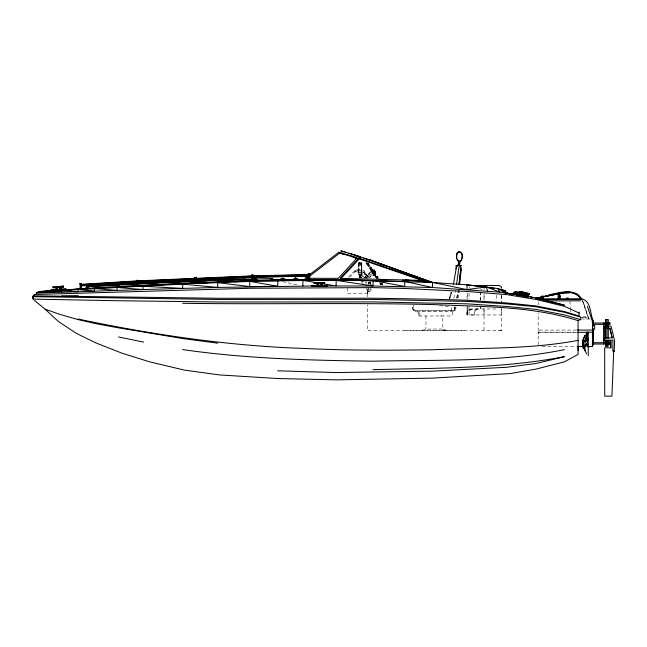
<?xml version="1.0" encoding="UTF-8"?>
<svg xmlns="http://www.w3.org/2000/svg" width="647" height="647" viewBox="0 0 647 647"><rect width="100%" height="100%" fill="white"/><g stroke="black" fill="none" stroke-linecap="round" stroke-linejoin="round"><path stroke-width="0.49" stroke-dasharray="3.23 2.43" d="M501.619 309.015L501.619 314.952L467.045 314.96L467.037 306.856M467.045 299.027L467.045 293.148M471.105 314.96L474.453 314.96L475.019 310.366L477.898 308.975L468.865 309.331L467.514 310.342L467.037 311.757L467.045 314.96L467.522 310.342L470.515 308.975L496.37 308.967M484.005 330.366L484.013 308.587M484.021 299.674L484.021 294.725M484.021 289.775L484.029 286.807M446.381 330.382L442.783 329.064L442.823 315.971M538.183 344.851L538.183 332.162L576.477 332.146M576.469 332.412L538.183 332.429L538.175 312.897M364.819 277.571L371.152 271.449L370.925 270.025L371.912 269.799L375.341 271.4L375.106 276.123L375.891 275.59L375.341 271.4L371.629 269.387L370.852 269.92L371.152 271.449L373.788 275.29L375.106 276.123L375.818 275.485L375.341 271.4L371.702 269.492L370.852 269.92L374.823 275.711L375.891 275.59L375.034 276.018L373.788 275.29L369.429 277.474M359.918 274.595L359.352 277.417L359.764 274.595L360.84 274.595L360.913 276.843L360.816 277.417L360.096 274.595L359.789 277.417M538.183 332.429L538.183 334.006M358.802 264.68L358.867 262.933L361.73 262.933C354.265 264.348 363.193 260.272 361.73 264.655L361.73 262.836L358.867 262.836L358.875 274.441L361.73 274.441L361.794 265.351L361.73 263.741L358.867 263.741L358.802 274.417C358.551 276.059 363.266 275.258 361.544 273.535L361.794 264.712L358.802 264.68L358.875 273.746L361.794 273.738L361.794 264.712M360.306 276.843L360.508 274.595L360.533 276.843L361.544 277.417L360.864 276.843L360.8 274.595L360.306 277.417L360.306 274.595L360.614 277.159L361.252 277.417L360.913 276.843L359.692 276.843L359.805 274.595L359.692 276.843L359.061 277.417L359.716 277.159M359.692 276.843L359.805 274.595M372.955 270.689L373.554 271.578L374.184 271.125L373.966 270.373L372.955 270.689L373.19 270.357M360.533 276.843L360.686 274.595L361.252 277.417M358.867 264.663L358.802 265.416L361.794 265.407L361.544 273.535M371.499 289.856L367.981 293.398L367.253 292.767L370.666 289.387L370.909 287.494M367.82 277.078L372.219 271.748C371.936 267.26 377.484 271.465 373.141 272.46L369.849 277.393M372.219 271.748L372.308 270.915L373.036 271.23L371.904 270.972L370.65 268.926L370.602 267.688L373.036 271.23L372.195 271.166M368.305 277.539L373.4 274.732L375.034 276.018L375.6 275.177L375.567 273.552L374.201 271.562L371.629 269.387L370.925 270.025L371.702 269.492L373.206 271.683L372.979 273.018L374.306 273.293L375.341 271.4L371.135 270.333L371.54 272.015L364.115 278.259M375.034 276.018L375.818 275.485L375.268 274.684L373.4 274.732L374.484 275.218L375.341 271.4L371.475 270.826L371.54 272.015L372.251 270.292L373.521 270.575L371.702 269.492L371.135 270.333L371.912 269.799L373.408 270.414L371.629 269.387M358.802 274.805C365.895 274.174 358.673 276.091 358.875 274.441M454.768 306.815L454.057 310.835L454.914 306.904M456.677 298.016L458.367 290.196M456.822 298.073L458.521 290.22M456.111 306.977L455.27 310.851L454.687 310.722C442.807 312.97 429.932 310.123 417.994 311.911L415.35 311.684L413.239 310.067L413.91 309.468L415.859 310.851L454.469 310.843L455.318 306.929M457.227 298.121L458.505 292.25M361.794 263.798L358.802 264.146M458.019 298.267L459.71 290.519M450.369 297.976L451.679 292.137M450.886 310.835L451.776 306.953M453.79 298.218L455.577 290.454M469.043 288.255L469.423 286.807M371.063 269.742L370.602 267.688L370.65 268.926L374.686 274.385L371.499 270.373L374.686 274.385M373.586 274.684L373.942 273.358L373.942 274.684M373.214 269.605C375.486 269.055 375.195 272.565 373.141 272.46L373.497 272.298M374.896 270.891L374.726 271.497L374.573 269.928L374.839 270.422M449.139 298.582L451.04 292.104M451.477 292.298L449.374 298.801L451.501 292.339M414.12 304.85L413.287 306.921L413.878 309.541L415.859 310.851L454.687 310.722M413.886 309.541L413.239 310.067L412.382 307.002L413.287 306.921M376.02 276.965L370.893 269.492L372.826 272.314L372.979 271.894M371.475 270.826L371.912 269.799L373.699 270.834L371.912 271.473L374.492 271.983M380.21 283.798L380.679 282.909L380.816 284.68L382.126 283.459M382.248 285.198L382.692 284.284M415.35 311.684L415.859 310.851M373.788 275.29L374.823 275.711L375.6 275.177L375.341 271.4L372.696 270.939L372.47 273.374L373.529 273.827L374.306 273.293L374.047 274.571L375.276 273.131M382.207 283.572L381.746 284.47L380.662 284.462M367.714 262.464L367.229 263.321L366.259 263.466M368.701 263.903L368.175 264.704L368.45 266.661L370.666 268.327L371.281 267.664M366.833 264.316L368.297 263.313L379.069 279.003M367.245 296.827L367.245 289.913L368.547 288.141M367.981 293.398L367.253 292.767L367.253 289.913L368.119 288.732M367.359 263.515L369.591 265.197L368.693 265.464L368.127 266.2L368.45 266.661L369.906 265.658M377.371 276.528L375.907 277.531L377.209 278.38M348.507 277.167C352.138 272.775 358.179 266.16 364.212 270.939L368.507 278.339M349.841 277.199C353.036 273.398 358.244 267.502 363.565 271.643L367.65 278.76M363.946 278.016L371.152 271.449M372.826 272.314L371.637 269.945L372.818 272.29M375.988 274.522L374.532 275.525M355.195 271.91L356.448 270.931L358.349 270.875L356.448 270.931M358.802 263.798L361.73 264.097L358.867 264.097M354.556 271.19L356.012 270.074M372.122 270.656L371.637 269.945M370.65 268.926L370.302 267.89L373.036 271.23M370.893 269.492L376.489 277.644L375.333 275.331M372.34 270.972L373.392 272.5M372.478 271.174L373.093 272.702M375.6 275.177L374.484 275.218L375.268 274.684L373.529 273.827L374.201 271.562L372.429 272.217L374.775 272.403M365.304 278.291L375.341 271.4M373.44 273.204L374.387 274.587M375.713 275.889L376.481 277.636L375.034 275.533M381.714 283.879L379.999 282.755M371.92 270.357L373.934 271.174M373.926 272.209L374.443 271.877M370.86 281.777L369.122 282.771L368.733 282.092M364.447 271.837L360.897 273.875L362.732 277.062M369 289.84L370.666 289.387M359.061 277.417L361.641 277.417L360.735 276.843M375.875 274.352L374.419 275.355L376.53 276.867M371.063 267.34L369.599 268.343L370.666 268.327M376.133 277.854L377.589 276.851L378.495 279.739L367.229 263.321L365.07 261.744M361.544 265.634L361.73 274.441L361.73 265.407M363.857 284.51L360.945 281.76L363.671 280.749M422.362 330.391L425.961 329.072L442.783 329.064M477.898 308.975L475.019 310.366L474.453 314.96M360.945 281.76L363.905 281.469M361.73 262.836L358.867 262.933L361.794 262.989M372.68 272.104L373.109 272.088M357.168 270.899L358.357 270.875M404.739 330.399L466.883 330.374M467.514 310.342L471.671 310.317M468.865 309.331L472.9 309.315M585.519 317.523L585.438 316.488L581.394 316.488M586.4 318.979L586.756 317.523L582.082 317.523L584.524 317.523M358.867 263.24L361.73 263.24M361.802 274.943L358.875 274.862L358.802 274.417L358.875 274.999M417.994 311.911L418.714 315.979L420.178 315.979L419.183 311.433M440.348 315.971L442.208 315.971M418.714 315.979L451.743 315.962L453.183 311.328L452.124 311.28M581.394 318.987L590.177 318.979M588.212 318.979L588.665 318.979L583.012 301.963L582.13 300.693M576.469 330.075L538.183 330.083L538.183 331.555M442.863 330.382L445.508 330.382M499.621 330.366L501.7 330.358L501.651 308.522M501.506 330.358L367.261 330.415L367.245 304.729M542.218 346.525L576.477 346.517M454.469 310.843L455.27 310.851M439.637 305.651L448.403 306.743M357.524 272.258L360.031 272.638L362.118 273.883L365.037 279.132M282.529 281.704L297.11 284.761M480.179 288.861L482.055 289.435M360.573 271.02L363.088 272.177L364.148 271.311L367.795 277.668M360.039 272.638L362.118 273.883M361.123 277.159L361.544 277.417M373.4 274.732L374.823 275.711M369.34 266.394L367.245 264.906L368.175 264.704L367.868 263.216M371.37 270.187L373.392 272.5M581.435 299.432L583.198 301.987L588.948 318.979M373.206 271.683L374.823 274.037M376.36 276.827L376.78 277.434M381.673 282.796L382.854 284.518M365.773 262.771L377.605 280.005M379.482 282.731L380.816 284.68M380.897 283.208L381.423 284.082M368.03 276.851L365.523 272.508L364.188 273.277L366.695 277.62M370.602 267.688L372.737 271.433L372.494 270.964M366.356 288.344L367.245 289.913M370.019 282.876L370.432 283.879M368.183 282.448L368.895 284.187M369.922 281.841L371.329 285.343M369.647 281.93L371.046 285.392M369.033 282.205L369.833 284.179M366.259 281.801L366.978 283.596M364.568 280.248L365.967 283.742M583.012 301.963L588.633 318.979M412.382 307.002L413.239 310.067M368.297 263.313L368.693 265.464M372.243 270.923L372.276 271.36A1.52 1.52 0 0 1 372.696 269.936M569.95 301.195L570.5 309.104M570.573 310.091L570.711 312.064M467.045 311.757L467.053 314.96M425.912 315.979L425.961 329.072M367.253 291.757L367.253 292.767M501.619 295.614L501.635 301.575M538.167 301.866L538.167 304.874M501.611 295.161L501.611 302.084M496.362 295.145L496.362 301.073M484.029 294.183L484.037 300.119M484.037 308.029L484.037 314.952M469.043 293.196L469.043 299.132M469.051 306.055L469.051 314.96M467.773 293.196L467.781 299.132M467.781 306.055L467.789 314.96M368.547 282.391L368.555 284.356M368.555 288.303L368.555 293.228L347.366 293.237L347.366 288.311M361.794 274.409L361.73 274.862M372.551 271.271L372.478 271.805L372.551 271.271M371.879 270.09C369.704 272.088 374.516 268.78 371.879 270.09M380.929 283.281L379.959 283.435L381.746 284.47L380.929 283.281M480.689 300.087L480.681 293.18L480.689 300.087M480.689 308.967L480.689 306.993L480.689 308.967"/><path stroke-width="0.97" d="M579.081 312.024L579.122 315.979L564.386 311.563L535.716 305.885L506.52 302.95L467.005 300.248L432.536 299.205L372.963 298.21L217.764 298.267L33.046 295.808M321.51 285.351L321.519 283.022M588.212 339.95L588.228 332.048M587.905 332.129L586.603 340.023L584.993 342.659L584.993 346.501L582.793 344.956L583.384 347.188C582.26 343.201 582.858 338.899 584.993 335.356L582.793 341.05L583.384 338.818L584.993 341.422L582.801 342.53L582.801 343.476L583.384 347.204L586.603 353.852M314.24 283.515L314.426 282.504L324.648 282.755L324.648 283.515L314.216 283.515L314.442 282.504L314.927 282.513L314.774 283.523M588.244 355.785L588.236 339.343L586.603 345.158L586.603 343.824L584.993 345.361M311.967 286.484L311.975 285.812L312.905 285.432L327.172 285.44L326.403 285.432L326.63 286.475L312.655 286.475L312.663 285.804M312.776 286.492L313.011 285.44L312.266 285.44L312.905 285.432M314.216 283.515L314.709 283.515L314.871 282.504M311.927 286.484L311.935 285.804L312.784 285.812M577.48 332.412L592.603 332.146L592.603 346.509L587.565 346.509M529.869 296.965L535.708 297.919L564.378 305.133L535.716 298.218L541.507 297.022L541.523 296.302L543.068 295.962L543.334 296.577C555.401 295.105 572.789 286.281 581.249 299.424M558.151 295.59L558.151 299.391M614.165 351.224L614.65 340.92L611.043 326.112L604.185 326.112L604.185 328.215L609.846 328.215L612.191 337.896L604.241 337.896L604.241 340.168L612.976 340.168L612.838 351.224L614.165 351.224L613.688 351.224L611.916 396.134L604.71 396.142L604.686 347.819L610.833 347.811L610.833 341.131L604.686 341.131L604.686 340.168M458.998 266.823L456.523 284.656M542.194 298.809L542.243 298.154M567.362 298.809L567.411 298.154M459.095 265.197L459.394 261.671M459.394 265.221L459.693 261.695M459.548 265.238L459.839 261.712M458.634 265.157L458.941 261.631M458.788 265.165L459.087 261.647M588.236 339.343L588.212 338.648L586.603 341.317M459.03 284.259L460.672 269.411L460.146 265.949L459.055 265.351L457.655 265.602L456.547 266.637L453.361 284.664M459.184 284.276L460.826 269.419L460.268 265.885L459.119 265.254L457.672 265.521L456.515 266.588L455.917 268.893M459.588 284.324L461.246 269.419L460.656 265.755L461.424 265.351M580.909 317.151L580.642 319.61L578.07 320.629C531.195 305.821 481.174 306.751 432.536 304.559C349.251 302.537 265.933 304.519 182.632 303.281M515.546 294.62L515.667 293.819L525.582 295.444M527.386 295.695L527.248 296.569L528.203 296.714L528.405 295.453L527.507 294.215M519.751 291.643L520.026 291.7C522.266 290.956 531.478 294.967 529.618 293.665L519.654 291.627L520.301 291.74L520.002 292.711C518.627 292.759 519.557 291.506 520.301 291.74M531.324 297.062L531.219 297.733L531.777 297.838L531.883 297.167L531.13 296.649L517.002 294.126L518.029 294.304L517.665 295.299C516.055 295.671 516.403 293.746 517.786 294.636L518.029 294.304M529.497 294.417L529.1 294.345C529.214 292.727 529.206 293.18 529.383 294.393L519.282 292.581M529.1 294.345L529.505 293.649M515.513 294.611L515.651 293.819M522.008 292.905L521.619 295.202L523.286 295.501L523.682 293.204L522.008 292.905L523.682 293.204L523.286 295.501L522.307 295.331M522.598 295.38L522.994 293.075M525.299 295.533L525.696 293.228L527.362 293.528L526.973 295.833L525.299 295.533L525.987 295.663M526.278 295.703L526.682 293.406L525.696 293.228L526.383 293.358M584.993 341.422L586.594 332.154L586.603 340.023M519.525 291.854L519.387 292.606L520.002 292.711M519.678 292.654L520.026 291.7M516.727 295.137L516.848 294.466M86.1 288.546L86.1 287.697L88.154 286.2L88.154 288.416L85.938 288.554L86.585 286.945L88.154 286.2L119.218 284.656M154.091 284.971L118.87 286.597C115.49 288.182 116.751 284.389 118.87 284.381L158.119 282.569M178.742 283.847L154.738 284.745C151.358 286.298 152.619 282.521 154.738 282.521L205.754 280.612M336.246 279.682L336.068 285.974L372.955 285.998L432.536 287.519L499.937 292.145L510.41 293.787L506.108 293.091L505.032 290.665L497.648 288.505L466.988 284.817L432.528 282.529L336.246 279.682L372.955 280.45L404.723 286.524L404.723 281.437L336.246 279.682L354.637 280.102M85.938 288.554L87.305 286.419L87.305 288.465M116.654 286.718L118.021 284.591L118.021 286.645M193.679 282.456L193.51 283.062L194.876 280.968L194.876 283.014L193.679 283.062L193.679 282.213L194.876 281.566L194.157 283.038L194.157 281.469L193.679 282.456L194.876 280.968M152.514 284.85L153.889 282.731L153.889 284.785M280.394 280.547L281.041 278.962L282.61 278.283L284.179 278.906L284.826 280.466L284.179 280.474L283.718 279.375L281.041 278.962L282.61 278.453L284.057 279.027L284.656 280.466L291.789 280.127M281.041 280.531L282.61 278.453L281.162 279.083L280.555 280.539L282.61 278.938M281.76 280.523L282.61 279.658L283.459 280.491M193.679 283.062L194.157 281.93M118.87 286.597L118.87 284.381L117.301 286.686L117.301 285.117L154.091 283.402M53.62 286.928L63.252 286.12L63.543 287.106L53.167 287.737C52.771 286.484 54.146 286.338 53.685 287.689L53.167 287.737L53.111 286.977L53.62 286.928L53.111 286.985M34.404 294.522L33.749 295.808L34.412 294.522L249.564 288.287L372.955 287.6L404.723 288.481L467.005 291.473L506.52 294.595L535.716 299.399L564.378 306.306L579.089 313.027M51.655 290.875L51.8 289.807L55.634 289.589M459.548 264.534L459.119 265.254M457.494 252.759C455.803 255.177 456.224 259.504 458.569 261.396L460.219 261.356C462.767 259.156 463.648 252.694 459.435 251.893L457.494 252.759L459.435 252.071L461.36 252.84M586.603 346.274L588.212 344.22M460.559 260.709L460.009 261.323L458.586 261.356L457.138 259.544M357.516 258.679L357.071 257.918L338.268 278.331L309.792 278.283M423.437 280.458L358.85 258.137L340.12 278.331L423.437 280.458L466.997 289.621L486.229 286.912L499.937 292.145L497.648 288.505L505.218 292.921L505.032 290.665L506.52 293.148L510.281 293.787L506.108 293.091L510.281 293.738M341.131 278.339L359.231 258.889L422.54 280.539M282.61 280.507L282.61 278.283L281.162 279.083L282.61 280.507L284.179 278.906M296.787 279.156L295.081 279.69L294.11 278.736L295.679 278.064L297.248 278.687L294.571 279.189M517.778 294.636L516.638 294.434L517.511 294.223L517.002 294.126M308.061 275.84L304.907 278.259L308.037 278.299M309.63 274.635L338.753 252.306L352.558 256.083L357.071 257.918M306.541 278.525L308.134 277.353M309.687 276.115L339.594 253.179L347.884 255.387M456.515 266.588L455.941 266.03L456.685 265.529M460.656 265.755L460.146 265.949L460.842 265.513M36.143 293.123L39.467 291.498C150.549 284.389 261.873 279.092 373.206 280.685L372.955 285.998L336.068 280.361L302.885 279.69L278 279.997L249.71 280.661L142.971 285.578L142.971 289.557L36.143 293.123L78.061 289.492L182.648 284.13L217.756 287.43L312.986 285.982M295.679 278.064L294.231 278.857L295.679 278.234L297.127 278.808L295.679 278.064L295.679 279.431M118.021 285.198L116.816 285.861L116.816 286.71M294.11 278.736L295.679 278.234M559.097 293.73L535.918 298.291L559.097 293.73L569.781 292.824M535.918 298.291L542.154 297.013M544.046 296.544L549.821 295.258M536.46 298.421L547.144 295.816M541.507 296.973L543.334 296.577M578.07 320.629L578.078 340.395C530.208 349.404 481.053 347.787 432.552 349.752C389.348 350.431 346.129 350.52 302.958 348.401C227.251 345.797 152.077 334.653 78.044 319.011M592.555 321.907L593.21 321.777L593.21 320.2L592.555 320.047M564.402 349.631C501.538 362.482 436.814 359.611 372.979 361.204C309.395 360.322 245.65 358.705 182.616 349.582M580.618 319.618L564.394 314.911L535.716 309.347L506.52 306.484L467.005 303.839L372.963 301.923L217.764 301.987L116.29 300.709L32.981 299.108L32.35 296.658L217.764 299.472L372.963 299.415L467.005 301.397L506.52 303.904L535.716 306.751L564.386 312.266L580.957 317.2M65.484 290.188L68.388 289.88M71.283 289.573L78.061 288.869L94.502 288.57L117.067 290.414L116.856 286.831L142.971 286.241L182.648 288.408L217.756 287.43L217.756 281.987L249.71 281.34L277.668 286.289L278 279.997L292.541 279.86L259.803 280.474M50.887 290.94L50.83 290.252L51.792 289.791L65.954 289.031L61.408 289.29M65.573 290.123L66.342 290.05L66.285 289.371L65.242 289.096L65.573 290.123L66.342 290.042L66.277 289.371L65.509 289.444M62.783 286.168L63.479 286.354L63.543 287.106L63.026 287.155L62.783 286.16L63.252 286.12M56.564 287.122L56.766 289.767L55.909 289.84L55.707 287.195L57.421 287.042L57.623 289.686M59.645 289.686L59.451 287.163L61.158 287.009L61.36 289.532M84.83 288.845L86.763 288.667M53.28 286.718L53.758 286.678M62.961 286.395L63.479 286.354M50.83 290.26L51.598 290.196M40.09 291.765L38.133 291.926L61.611 290.592L78.061 291.837L78.061 288.869M44.004 291.433L51.833 290.786M81.659 284.324L136.38 280.944M81.668 284.656L136.38 281.275M81.659 285.513L136.38 282.132M81.659 285.901L136.38 282.521M52.65 290.818L59.605 290.446M57.559 289.492L59.484 289.387M137.374 280.879L251.246 275.913M137.374 281.219L251.238 276.245M137.374 282.076L251.238 277.102M138.369 282.415L251.246 277.49M125.235 284.356L133.25 283.96M138.264 283.718L148.284 283.216M151.293 283.071L158.305 282.723M164.322 282.424L175.345 281.882M177.351 281.777L204.412 280.442L205.253 280.58L205.253 281.178M118.215 285.359L86.585 286.945L86.585 288.513L86.1 287.947M92.165 288.214L102.186 287.721M105.194 287.567L115.215 287.074M125.235 286.581L128.243 286.427M139.267 285.885L142.275 285.731M272.152 280.272L302.942 280.377L336.068 285.974L326.031 285.982M161.135 282.432L204.412 280.442L204.412 281.089M189.312 281.785L192.329 281.647M243.903 279.682L240.66 279.819M39.467 291.498L61.611 290.592M299.86 279.811L338.397 279.674M209.757 280.466L244.768 279.156L246.337 279.763M194.747 281.68L154.738 283.176L153.169 283.709L152.684 284.842L152.684 283.993M182.745 283.693L192.749 283.321M255.525 278.873L255.525 281.089L257.571 281.041L257.094 279.488L255.525 278.873L195.726 280.766L195.726 282.982L207.687 282.602M195.726 281.413L255.525 279.528L257.094 279.949L257.571 281.041M213.664 282.415L223.636 282.1M234.594 281.752L238.581 281.631M252.233 275.873L308.045 274.554M252.233 276.204L308.045 274.886M252.233 277.062L308.037 275.743M252.233 277.45L308.045 276.132M252.613 279.043L272.646 278.574L272.646 280.701M272.646 278.574L270.794 278.614L270.794 280.741M272.031 280.216L307.066 279.69L294.417 279.836M277.668 286.289L249.718 286.589L249.71 280.661L257.789 280.515M61.611 296.051L78.238 295.736M372.979 369.672C436.895 368.054 501.36 368.685 564.402 356.707L535.74 363.525L506.552 367.278L432.56 371.143L336.1 372.551L277.7 370.804M272.258 280.208L281.946 280.078M283.904 280.046L292.501 279.876M297.054 279.787L304.47 279.69M289.549 279.892L292.468 279.852M273.972 280.175L279.989 280.119L278 279.997L277.668 280.685L249.71 280.661M296.536 279.827L311.506 279.682M297.628 279.827L317.814 279.682M314.717 282.755L314.224 282.755L314.782 282.763M326.5 285.44L327.471 285.812L327.479 286.484L327.431 285.804L326.63 285.804M323.985 282.513L324.648 282.755L323.929 282.504L324.155 283.523M320.686 283.022L322.4 283.022L322.4 285.359L320.686 285.359L320.686 283.022L322.4 283.022M318.664 285.683L318.656 283.354L317.774 283.346L316.949 283.354L316.949 285.683M251.651 275.169L253.179 275.169L251.651 275.169L251.659 281.21M194.48 277.401L196.364 277.401M136.428 280.377L138.312 280.377L137.957 286.419M314.709 283.515L324.648 283.515M81.611 283.701L79.727 283.709L80.665 283.709L80.673 288.74M470.506 285.473L498.983 285.456L501.247 286.847L501.611 288.238M581.734 298.793L538.167 298.809L538.167 299.488M540.172 299.488L581.216 299.472M546.238 300.863L580.553 300.847M605.641 338.268L605.632 319.553L606.959 319.553L608.285 319.553L608.293 338.268M592.11 322.182L593.307 322.182L593.307 326.137M609.967 323.039L593.307 323.047L593.307 324.333L609.967 324.325L609.967 323.039L609.086 323.039L609.086 324.325M604.84 323.039L606.255 323.039M577.48 330.075L592.587 330.067M604.848 342.724L609.967 342.724L609.967 344.01L593.315 344.018L593.307 329.177M593.315 342.732L606.263 342.724M609.967 344.01L609.094 344.01L609.094 342.724M592.118 344.932L593.315 344.932L593.307 329.105M605.641 346.145L605.641 340.241L605.641 346.145L608.301 346.145L608.293 340.241M577.488 346.517L583.529 346.509M320.686 285.359L322.4 285.359M324.082 282.755L324.624 282.755M379.668 279.674L386.542 279.836M402.272 280.256L410.012 280.458M592.555 320.758L593.21 320.807M405.216 280.321L407.165 280.483M429.616 282.286L432.544 282.529L407.343 273.624M405.168 279.892L432.528 282.529L432.536 287.519L404.723 281.437M466.997 289.621L466.997 284.817L494.09 288.238M249.718 286.589L217.756 282.658L182.648 283.451L182.648 288.408L142.971 289.557L116.897 287.47L94.502 287.931L94.502 291.239L78.061 289.492L61.611 289.969L61.611 292.452M217.788 343.169L182.648 338.551L117.778 327.714L95.489 323.597L78.061 319.594L59.807 314.361L45.072 309.169L34.493 300.386M506.108 293.091L516.249 294.741M531.883 297.167L530.605 296.569M525.979 296.326L527.928 296.649M511.106 293.924L514.988 294.531M515.594 294.118L521.571 295.105M523.528 295.42L525.51 295.744M517.665 295.299L528.316 297.208M520.156 292.315L515.23 291.393L513.354 292.719L513.087 294.264L514.033 294.425L514.236 293.277L515.449 292.42L525.582 294.304M429.81 282.019L432.544 282.529M118.53 336.958L143.65 342.101M281.502 279.415L282.61 279.658M341.559 251.732L342.384 251.942M342.684 254.012L344.867 254.578M501.166 289.435L502.929 289.905L505.218 292.921M460.486 252.217L459.435 251.926A3.081 3.081 0 0 0 456.887 253.47L456.661 257.975M344.301 251.853L340.718 250.858L346.371 252.443M347.908 255.419L356.626 258.315M345.87 252.298L370.092 259.973L432.528 282.529L406.13 274.441M348.911 253.163L360.5 256.746M466.988 284.817L469.819 285.683M423.089 279.633L432.528 282.529L369.825 259.827M355.526 255.735L359.991 257.126M357.33 256.333L359.991 257.174M592.175 318.979L592.49 319.084C590.048 312.153 590.824 300.895 581.71 298.898M363.654 258.315L370.108 260.458M339.618 253.212L340.443 253.487M377.937 263.216L386.437 266.152M371.063 260.781L385.345 265.747M389.284 267.162L406.413 273.293L389.073 267.065M353.084 256.891L356.643 258.347M581.815 299.149C574.884 287.349 559.881 292.759 549.198 294.749L548.834 295.315C559.453 293.463 574.487 287.632 581.427 299.432M575.709 293.342L578.03 294.951M460.235 252.225L460.899 252.807M45.072 309.169L58.335 321.454L76.694 333.545L95.699 342.845L122.34 353.319L149.878 361.908L184.638 370.149L219.487 374.92L277.838 378.535L336.1 379.862L432.568 378.123L510.135 373.57L535.74 369.154L564.402 361.867L578.086 354.37L578.086 346.096M458.173 260.757L458.772 261.356C462.5 261.712 462.443 256.026 461.869 253.567M455.941 266.03L456.547 266.637M338.753 252.306L339.594 253.179M257.094 279.949L256.374 279.027L256.374 281.073M582.793 343.46L584.993 346.501M505.032 290.665L506.52 293.148M583.675 346.574L584.556 348.24M358.85 258.137L359.214 258.865M486.229 286.912L487.709 291.174M587.379 306.233L592.587 321.899M583.384 347.204L582.793 344.956L584.993 350.642L584.993 345.822M609.846 328.215L612.183 337.896M542.113 296.172L542.202 296.819M457.55 264.841L457.655 265.602M588.236 346.663L588.212 347.35M302.885 279.69L302.942 285.99M60.308 287.09L60.503 289.613M33.264 296.658L33.418 299.108M592.595 332.412L592.587 319.65M578.078 340.395L578.086 350.504M606.959 323.039L606.967 324.325M604.185 326.112L604.185 328.215M559.024 299.407L559.024 294.506L559.024 295.695M610.833 341.131L610.833 347.811M606.959 319.553L606.967 338.268M606.967 340.241L606.967 346.145M604.678 328.215L604.686 337.896M252.233 275.169L252.241 281.21M196.001 281.429L196.001 277.401L196.001 283.435M137.374 280.377L137.374 286.419M606.967 342.724L606.967 344.01M605.632 319.553L605.632 326.452M604.241 337.896L604.241 340.168M603.611 323.039L603.611 344.018M326.743 285.812L326.743 286.492M317.774 283.346L317.774 285.683M309.04 273.948L309.04 279.981M308.457 273.948L308.457 279.981M257.094 279.488L257.094 281.057M245.617 279.302L245.617 279.9M244.768 279.156L244.768 279.803M195.418 283.443L195.418 277.401L194.836 277.401L194.836 283.443M154.738 282.521L154.738 284.745M153.169 283.249L153.169 284.817M80.082 283.709L80.082 288.74M559.898 296.156L559.898 299.391L559.898 295.396L559.898 296.18M531.672 297.135L531.777 297.838L531.672 297.135M541.644 298.154L541.482 298.809L543.351 298.809L543.221 298.154L541.644 298.154M566.804 298.154L566.643 298.809L568.511 298.809L568.381 298.154L566.804 298.154M458.634 252.184L457.955 252.751L458.634 252.184M51.792 289.791L51.089 289.856L51.8 289.807M309.978 273.948L308.093 273.948L309.978 273.948M594.674 325.401L592.466 325.401L592.466 329.202L594.674 329.202L594.674 325.401M569.683 298.906L569.683 298.906M583.384 348.345L583.093 346.63L583.384 348.345M309.622 279.981L309.614 273.948L309.614 279.981M252.823 281.21L252.815 275.169L252.823 281.21M136.792 286.419L136.792 280.377L136.792 286.419M81.255 288.74L81.247 283.701L81.255 288.74"/></g></svg>
